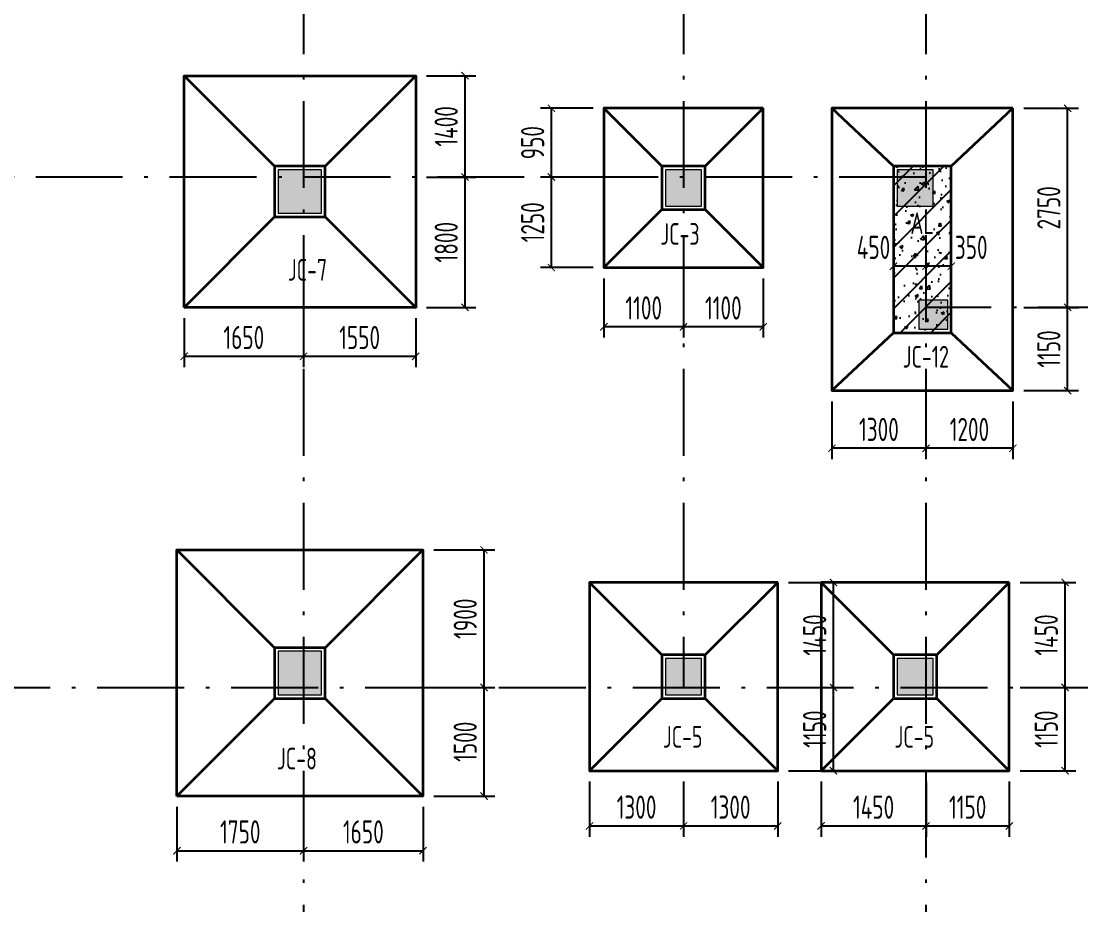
# Model space of a CAD drawing. Extents: x 169490 to 7584583, y -2399407 to 1374371.
# Drawn here: x 345149 to 359789, y 830507 to 842712 of the extents above; entities that cross this region are included whole.
import ezdxf
from ezdxf.enums import TextEntityAlignment as Align

# ---------------------------------------------------------------- set-up
doc = ezdxf.new("R2010")
doc.units = 0
doc.header["$LTSCALE"] = 100
doc.linetypes.add('D3轴线点划线', pattern=[18.5, 12, -3, 0.5, -3])
doc.layers.get('0').update_dxf_attribs({"linetype": 'CONTINUOUS'})
doc.layers.get('DEFPOINTS').update_dxf_attribs({"linetype": 'CONTINUOUS'})
for name, color, linetype in [('0P-标字', 7, 'CONTINUOUS'), ('C-DOTE', 8, 'D3轴线点划线'), ('S-COLU-HATCH', 251, 'CONTINUOUS'), ('S-SLAB-DIM', 92, 'CONTINUOUS'), ('独立基础', 2, 'CONTINUOUS')]:
    doc.layers.add(name, color=color, linetype=linetype)
doc.layers.add('S-COLU-LINE1', color=6, linetype='CONTINUOUS', lineweight=18)
doc.layers.add('独基', color=110, linetype='CONTINUOUS', lineweight=35)
doc.styles.add('TSSD_Dimension', font='Tssdeng.shx', dxfattribs={"width": 0.7, "bigfont": 'tssdchn.shx'})
doc.styles.add('X', font='tssdeng.shx', dxfattribs={"width": 0.7, "bigfont": 'hztxt.shx'})
doc.dimstyles.new('TSSD_100_100$0', dxfattribs={"dimtxt": 320, "dimasz": 100, "dimexe": 150, "dimexo": 150, "dimgap": 100, "dimtad": 1, "dimdec": 0, "dimzin": 0, "dimdsep": 46, "dimtxsty": 'TSSD_Dimension', "dimblk": 'ARCHTICK', "dimcen": 0, "dimclrt": 7, "dimadec": 1, "dimazin": 0, "dimtfac": 1, "dimtdec": 0, "dimtix": 1, "dimtmove": 2, "dimatfit": 3, "dimldrblk": '_TSDBK', "dimfxl": 1, "dimtolj": 1, "dimtzin": 0, "dimarcsym": 0})

# ---------------------------------------------------------------- blocks, each defined once
blk = doc.blocks.new('_ARCHTICK')
at = {"const_width": 0.15}
blk.add_lwpolyline([(-0.5, -0.5), (0.5, 0.5)], dxfattribs=at)
blk = doc.blocks.new('*D287')
at = {"layer": 'DEFPOINTS', "color": 0, "ltscale": 10, "transparency": 16777216}
for p in [(350600, 840559), (351281, 840559), (350600, 838759)]:
    blk.add_point(p, dxfattribs=at)
at = {"layer": 'S-SLAB-DIM', "color": 0, "lineweight": -2, "ltscale": 10, "transparency": 16777216}
for p, q in [((350750, 840559), (351431, 840559)), ((351281, 838759), (351281, 840559)), ((350750, 838759), (351431, 838759))]:
    blk.add_line(p, q, dxfattribs=at)
at = {"layer": 'S-SLAB-DIM', "color": 0, "lineweight": -2, "ltscale": 10, "transparency": 16777216, "xscale": 100, "yscale": 100, "zscale": 100}
for p, rotation in [((351281, 840559), 90), ((351281, 838759), 270)]:
    blk.add_blockref('_ARCHTICK', p, dxfattribs=dict(at, rotation=rotation))
at = {"layer": 'S-SLAB-DIM', "color": 7, "ltscale": 10, "transparency": 16777216, "insert": (351021, 839659), "char_height": 320, "attachment_point": 5, "rotation": 90, "style": 'TSSD_Dimension'}
blk.add_mtext('\\A1;1800', dxfattribs=at)
blk = doc.blocks.new('_TSDBK')
blk.add_line((-1, 0), (0, 0))
at = {"const_width": 0.5}
blk.add_lwpolyline([(-0.7, -0.7), (0.7, 0.7)], dxfattribs=at)
blk = doc.blocks.new('*D288')
at = {"layer": 'DEFPOINTS', "color": 0, "ltscale": 10, "transparency": 16777216}
for p in [(349050, 838759), (350600, 838759), (350600, 838083)]:
    blk.add_point(p, dxfattribs=at)
at = {"layer": 'S-SLAB-DIM', "color": 0, "lineweight": -2, "ltscale": 10, "transparency": 16777216}
for p, q in [((349050, 838609), (349050, 837933)), ((350600, 838609), (350600, 837933)), ((349050, 838083), (350600, 838083))]:
    blk.add_line(p, q, dxfattribs=at)
at = {"layer": 'S-SLAB-DIM', "color": 0, "lineweight": -2, "ltscale": 10, "transparency": 16777216, "xscale": 100, "yscale": 100, "zscale": 100, "rotation": 180}
blk.add_blockref('_ARCHTICK', (349050, 838083), dxfattribs=at)
at = {"layer": 'S-SLAB-DIM', "color": 0, "lineweight": -2, "ltscale": 10, "transparency": 16777216, "xscale": 100, "yscale": 100, "zscale": 100}
blk.add_blockref('_ARCHTICK', (350600, 838083), dxfattribs=at)
at = {"layer": 'S-SLAB-DIM', "color": 7, "ltscale": 10, "transparency": 16777216, "insert": (349825, 838343), "char_height": 320, "attachment_point": 5, "style": 'TSSD_Dimension'}
blk.add_mtext('\\A1;1550', dxfattribs=at)
blk = doc.blocks.new('*D289')
at = {"layer": 'DEFPOINTS', "color": 0, "ltscale": 10, "transparency": 16777216}
for p in [(350701, 833509), (351544, 833509), (350701, 832009)]:
    blk.add_point(p, dxfattribs=at)
at = {"layer": 'S-SLAB-DIM', "color": 0, "lineweight": -2, "ltscale": 10, "transparency": 16777216}
for p, q in [((350851, 833509), (351694, 833509)), ((351544, 832009), (351544, 833509)), ((350851, 832009), (351694, 832009))]:
    blk.add_line(p, q, dxfattribs=at)
at = {"layer": 'S-SLAB-DIM', "color": 0, "lineweight": -2, "ltscale": 10, "transparency": 16777216, "xscale": 100, "yscale": 100, "zscale": 100}
for p, rotation in [((351544, 833509), 90), ((351544, 832009), 270)]:
    blk.add_blockref('_ARCHTICK', p, dxfattribs=dict(at, rotation=rotation))
at = {"layer": 'S-SLAB-DIM', "color": 7, "ltscale": 10, "transparency": 16777216, "insert": (351284, 832759), "char_height": 320, "attachment_point": 5, "rotation": 90, "style": 'TSSD_Dimension'}
blk.add_mtext('\\A1;1500', dxfattribs=at)
blk = doc.blocks.new('*D290')
at = {"layer": 'DEFPOINTS', "color": 0, "ltscale": 10, "transparency": 16777216}
for p in [(349051, 832009), (350701, 832009), (350701, 831254)]:
    blk.add_point(p, dxfattribs=at)
at = {"layer": 'S-SLAB-DIM', "color": 0, "lineweight": -2, "ltscale": 10, "transparency": 16777216}
for p, q in [((349051, 831859), (349051, 831104)), ((350701, 831859), (350701, 831104)), ((349051, 831254), (350701, 831254))]:
    blk.add_line(p, q, dxfattribs=at)
at = {"layer": 'S-SLAB-DIM', "color": 0, "lineweight": -2, "ltscale": 10, "transparency": 16777216, "xscale": 100, "yscale": 100, "zscale": 100, "rotation": 180}
blk.add_blockref('_ARCHTICK', (349051, 831254), dxfattribs=at)
at = {"layer": 'S-SLAB-DIM', "color": 0, "lineweight": -2, "ltscale": 10, "transparency": 16777216, "xscale": 100, "yscale": 100, "zscale": 100}
blk.add_blockref('_ARCHTICK', (350701, 831254), dxfattribs=at)
at = {"layer": 'S-SLAB-DIM', "color": 7, "ltscale": 10, "transparency": 16777216, "insert": (349876, 831514), "char_height": 320, "attachment_point": 5, "style": 'TSSD_Dimension'}
blk.add_mtext('\\A1;1650', dxfattribs=at)
blk = doc.blocks.new('*D309')
at = {"layer": 'DEFPOINTS', "color": 0, "ltscale": 10, "transparency": 16777216}
for p in [(357650, 837609), (358850, 837609), (357650, 836813)]:
    blk.add_point(p, dxfattribs=at)
at = {"layer": 'S-SLAB-DIM', "color": 0, "lineweight": -2, "ltscale": 10, "transparency": 16777216}
for p, q in [((357650, 837459), (357650, 836663)), ((358850, 837459), (358850, 836663)), ((358850, 836813), (357650, 836813))]:
    blk.add_line(p, q, dxfattribs=at)
at = {"layer": 'S-SLAB-DIM', "color": 0, "lineweight": -2, "ltscale": 10, "transparency": 16777216, "xscale": 100, "yscale": 100, "zscale": 100, "rotation": 180}
blk.add_blockref('_ARCHTICK', (357650, 836813), dxfattribs=at)
at = {"layer": 'S-SLAB-DIM', "color": 0, "lineweight": -2, "ltscale": 10, "transparency": 16777216, "xscale": 100, "yscale": 100, "zscale": 100}
blk.add_blockref('_ARCHTICK', (358850, 836813), dxfattribs=at)
at = {"layer": 'S-SLAB-DIM', "color": 7, "ltscale": 10, "transparency": 16777216, "insert": (358250, 837073), "char_height": 320, "attachment_point": 5, "style": 'TSSD_Dimension'}
blk.add_mtext('\\A1;1200', dxfattribs=at)
blk = doc.blocks.new('*D310')
at = {"layer": 'DEFPOINTS', "color": 0, "ltscale": 10, "transparency": 16777216}
for p in [(358850, 838759), (359607, 838759), (358850, 837609)]:
    blk.add_point(p, dxfattribs=at)
at = {"layer": 'S-SLAB-DIM', "color": 0, "lineweight": -2, "ltscale": 10, "transparency": 16777216}
for p, q in [((359000, 838759), (359757, 838759)), ((359607, 837609), (359607, 838759)), ((359000, 837609), (359757, 837609))]:
    blk.add_line(p, q, dxfattribs=at)
at = {"layer": 'S-SLAB-DIM', "color": 0, "lineweight": -2, "ltscale": 10, "transparency": 16777216, "xscale": 100, "yscale": 100, "zscale": 100}
for p, rotation in [((359607, 838759), 90), ((359607, 837609), 270)]:
    blk.add_blockref('_ARCHTICK', p, dxfattribs=dict(at, rotation=rotation))
at = {"layer": 'S-SLAB-DIM', "color": 7, "ltscale": 10, "transparency": 16777216, "insert": (359347, 838184), "char_height": 320, "attachment_point": 5, "rotation": 90, "style": 'TSSD_Dimension'}
blk.add_mtext('\\A1;1150', dxfattribs=at)
blk = doc.blocks.new('*D311')
at = {"layer": 'DEFPOINTS', "color": 0, "ltscale": 10, "transparency": 16777216}
for p in [(358850, 841509), (359607, 841509), (358850, 838759)]:
    blk.add_point(p, dxfattribs=at)
at = {"layer": 'S-SLAB-DIM', "color": 0, "lineweight": -2, "ltscale": 10, "transparency": 16777216}
for p, q in [((359000, 841509), (359757, 841509)), ((359607, 838759), (359607, 841509)), ((359000, 838759), (359757, 838759))]:
    blk.add_line(p, q, dxfattribs=at)
at = {"layer": 'S-SLAB-DIM', "color": 0, "lineweight": -2, "ltscale": 10, "transparency": 16777216, "xscale": 100, "yscale": 100, "zscale": 100}
for p, rotation in [((359607, 841509), 90), ((359607, 838759), 270)]:
    blk.add_blockref('_ARCHTICK', p, dxfattribs=dict(at, rotation=rotation))
at = {"layer": 'S-SLAB-DIM', "color": 7, "ltscale": 10, "transparency": 16777216, "insert": (359347, 840134), "char_height": 320, "attachment_point": 5, "rotation": 90, "style": 'TSSD_Dimension'}
blk.add_mtext('\\A1;2750', dxfattribs=at)
blk = doc.blocks.new('*D312')
at = {"layer": 'DEFPOINTS', "color": 0, "ltscale": 10, "transparency": 16777216}
for p in [(356350, 837609), (357650, 837609), (356350, 836813)]:
    blk.add_point(p, dxfattribs=at)
at = {"layer": 'S-SLAB-DIM', "color": 0, "lineweight": -2, "ltscale": 10, "transparency": 16777216}
for p, q in [((356350, 837459), (356350, 836663)), ((357650, 837459), (357650, 836663)), ((357650, 836813), (356350, 836813))]:
    blk.add_line(p, q, dxfattribs=at)
at = {"layer": 'S-SLAB-DIM', "color": 0, "lineweight": -2, "ltscale": 10, "transparency": 16777216, "xscale": 100, "yscale": 100, "zscale": 100, "rotation": 180}
blk.add_blockref('_ARCHTICK', (356350, 836813), dxfattribs=at)
at = {"layer": 'S-SLAB-DIM', "color": 0, "lineweight": -2, "ltscale": 10, "transparency": 16777216, "xscale": 100, "yscale": 100, "zscale": 100}
blk.add_blockref('_ARCHTICK', (357650, 836813), dxfattribs=at)
at = {"layer": 'S-SLAB-DIM', "color": 7, "ltscale": 10, "transparency": 16777216, "insert": (357000, 837073), "char_height": 320, "attachment_point": 5, "style": 'TSSD_Dimension'}
blk.add_mtext('\\A1;1300', dxfattribs=at)
blk = doc.blocks.new('*D314')
at = {"layer": 'DEFPOINTS', "color": 0, "ltscale": 10, "transparency": 16777216}
for p in [(357650, 839798), (358000, 839798), (357650, 839328)]:
    blk.add_point(p, dxfattribs=at)
at = {"layer": 'S-SLAB-DIM', "color": 0, "lineweight": -2, "ltscale": 10, "transparency": 16777216}
for p, q in [((357650, 839648), (357650, 839178)), ((358000, 839648), (358000, 839178)), ((358000, 839328), (357650, 839328))]:
    blk.add_line(p, q, dxfattribs=at)
at = {"layer": 'S-SLAB-DIM', "color": 0, "lineweight": -2, "ltscale": 10, "transparency": 16777216, "xscale": 100, "yscale": 100, "zscale": 100, "rotation": 180}
blk.add_blockref('_ARCHTICK', (357650, 839328), dxfattribs=at)
at = {"layer": 'S-SLAB-DIM', "color": 0, "lineweight": -2, "ltscale": 10, "transparency": 16777216, "xscale": 100, "yscale": 100, "zscale": 100}
blk.add_blockref('_ARCHTICK', (358000, 839328), dxfattribs=at)
at = {"layer": 'S-SLAB-DIM', "color": 7, "ltscale": 10, "transparency": 16777216, "insert": (358275, 839588), "char_height": 320, "attachment_point": 5, "style": 'TSSD_Dimension'}
blk.add_mtext('\\A1;350', dxfattribs=at)
blk = doc.blocks.new('*D315')
at = {"layer": 'DEFPOINTS', "color": 0, "ltscale": 10, "transparency": 16777216}
for p in [(357200, 839798), (357650, 839798), (357200, 839328)]:
    blk.add_point(p, dxfattribs=at)
at = {"layer": 'S-SLAB-DIM', "color": 0, "lineweight": -2, "ltscale": 10, "transparency": 16777216}
for p, q in [((357200, 839648), (357200, 839178)), ((357650, 839648), (357650, 839178)), ((357650, 839328), (357200, 839328))]:
    blk.add_line(p, q, dxfattribs=at)
at = {"layer": 'S-SLAB-DIM', "color": 0, "lineweight": -2, "ltscale": 10, "transparency": 16777216, "xscale": 100, "yscale": 100, "zscale": 100, "rotation": 180}
blk.add_blockref('_ARCHTICK', (357200, 839328), dxfattribs=at)
at = {"layer": 'S-SLAB-DIM', "color": 0, "lineweight": -2, "ltscale": 10, "transparency": 16777216, "xscale": 100, "yscale": 100, "zscale": 100}
blk.add_blockref('_ARCHTICK', (357650, 839328), dxfattribs=at)
at = {"layer": 'S-SLAB-DIM', "color": 7, "ltscale": 10, "transparency": 16777216, "insert": (356925, 839588), "char_height": 320, "attachment_point": 5, "style": 'TSSD_Dimension'}
blk.add_mtext('\\A1;450', dxfattribs=at)
blk = doc.blocks.new('*D2312')
at = {"layer": 'DEFPOINTS', "color": 0, "ltscale": 10, "transparency": 16777216}
for p in [(354301, 832359), (355601, 832359), (355601, 831596)]:
    blk.add_point(p, dxfattribs=at)
at = {"layer": 'S-SLAB-DIM', "color": 0, "lineweight": -2, "ltscale": 10, "transparency": 16777216}
for p, q in [((354301, 832209), (354301, 831446)), ((355601, 832209), (355601, 831446)), ((354301, 831596), (355601, 831596))]:
    blk.add_line(p, q, dxfattribs=at)
at = {"layer": 'S-SLAB-DIM', "color": 0, "lineweight": -2, "ltscale": 10, "transparency": 16777216, "xscale": 100, "yscale": 100, "zscale": 100, "rotation": 180}
blk.add_blockref('_ARCHTICK', (354301, 831596), dxfattribs=at)
at = {"layer": 'S-SLAB-DIM', "color": 0, "lineweight": -2, "ltscale": 10, "transparency": 16777216, "xscale": 100, "yscale": 100, "zscale": 100}
blk.add_blockref('_ARCHTICK', (355601, 831596), dxfattribs=at)
at = {"layer": 'S-SLAB-DIM', "color": 7, "ltscale": 10, "transparency": 16777216, "insert": (354951, 831856), "char_height": 320, "attachment_point": 5, "style": 'TSSD_Dimension'}
blk.add_mtext('\\A1;1300', dxfattribs=at)
blk = doc.blocks.new('*D2313')
at = {"layer": 'DEFPOINTS', "color": 0, "ltscale": 10, "transparency": 16777216}
for p in [(353001, 832359), (354301, 832359), (354301, 831596)]:
    blk.add_point(p, dxfattribs=at)
at = {"layer": 'S-SLAB-DIM', "color": 0, "lineweight": -2, "ltscale": 10, "transparency": 16777216}
for p, q in [((353001, 832209), (353001, 831446)), ((354301, 832209), (354301, 831446)), ((353001, 831596), (354301, 831596))]:
    blk.add_line(p, q, dxfattribs=at)
at = {"layer": 'S-SLAB-DIM', "color": 0, "lineweight": -2, "ltscale": 10, "transparency": 16777216, "xscale": 100, "yscale": 100, "zscale": 100, "rotation": 180}
blk.add_blockref('_ARCHTICK', (353001, 831596), dxfattribs=at)
at = {"layer": 'S-SLAB-DIM', "color": 0, "lineweight": -2, "ltscale": 10, "transparency": 16777216, "xscale": 100, "yscale": 100, "zscale": 100}
blk.add_blockref('_ARCHTICK', (354301, 831596), dxfattribs=at)
at = {"layer": 'S-SLAB-DIM', "color": 7, "ltscale": 10, "transparency": 16777216, "insert": (353651, 831856), "char_height": 320, "attachment_point": 5, "style": 'TSSD_Dimension'}
blk.add_mtext('\\A1;1300', dxfattribs=at)
blk = doc.blocks.new('*D2314')
at = {"layer": 'DEFPOINTS', "color": 0, "ltscale": 10, "transparency": 16777216}
for p in [(355601, 833509), (356372, 833509), (355601, 832359)]:
    blk.add_point(p, dxfattribs=at)
at = {"layer": 'S-SLAB-DIM', "color": 0, "lineweight": -2, "ltscale": 10, "transparency": 16777216}
for p, q in [((355751, 833509), (356522, 833509)), ((356372, 832359), (356372, 833509)), ((355751, 832359), (356522, 832359))]:
    blk.add_line(p, q, dxfattribs=at)
at = {"layer": 'S-SLAB-DIM', "color": 0, "lineweight": -2, "ltscale": 10, "transparency": 16777216, "xscale": 100, "yscale": 100, "zscale": 100}
for p, rotation in [((356372, 833509), 90), ((356372, 832359), 270)]:
    blk.add_blockref('_ARCHTICK', p, dxfattribs=dict(at, rotation=rotation))
at = {"layer": 'S-SLAB-DIM', "color": 7, "ltscale": 10, "transparency": 16777216, "insert": (356112, 832934), "char_height": 320, "attachment_point": 5, "rotation": 90, "style": 'TSSD_Dimension'}
blk.add_mtext('\\A1;1150', dxfattribs=at)
blk = doc.blocks.new('*D2315')
at = {"layer": 'DEFPOINTS', "color": 0, "ltscale": 10, "transparency": 16777216}
for p in [(355601, 834959), (356372, 834959), (355601, 833509)]:
    blk.add_point(p, dxfattribs=at)
at = {"layer": 'S-SLAB-DIM', "color": 0, "lineweight": -2, "ltscale": 10, "transparency": 16777216}
for p, q in [((355751, 834959), (356522, 834959)), ((356372, 833509), (356372, 834959)), ((355751, 833509), (356522, 833509))]:
    blk.add_line(p, q, dxfattribs=at)
at = {"layer": 'S-SLAB-DIM', "color": 0, "lineweight": -2, "ltscale": 10, "transparency": 16777216, "xscale": 100, "yscale": 100, "zscale": 100}
for p, rotation in [((356372, 834959), 90), ((356372, 833509), 270)]:
    blk.add_blockref('_ARCHTICK', p, dxfattribs=dict(at, rotation=rotation))
at = {"layer": 'S-SLAB-DIM', "color": 7, "ltscale": 10, "transparency": 16777216, "insert": (356112, 834234), "char_height": 320, "attachment_point": 5, "rotation": 90, "style": 'TSSD_Dimension'}
blk.add_mtext('\\A1;1450', dxfattribs=at)
blk = doc.blocks.new('*D2316')
at = {"layer": 'DEFPOINTS', "color": 0, "ltscale": 10, "transparency": 16777216}
for p in [(357651, 832359), (358801, 832359), (358801, 831596)]:
    blk.add_point(p, dxfattribs=at)
at = {"layer": 'S-SLAB-DIM', "color": 0, "lineweight": -2, "ltscale": 10, "transparency": 16777216}
for p, q in [((357651, 832209), (357651, 831446)), ((358801, 832209), (358801, 831446)), ((357651, 831596), (358801, 831596))]:
    blk.add_line(p, q, dxfattribs=at)
at = {"layer": 'S-SLAB-DIM', "color": 0, "lineweight": -2, "ltscale": 10, "transparency": 16777216, "xscale": 100, "yscale": 100, "zscale": 100, "rotation": 180}
blk.add_blockref('_ARCHTICK', (357651, 831596), dxfattribs=at)
at = {"layer": 'S-SLAB-DIM', "color": 0, "lineweight": -2, "ltscale": 10, "transparency": 16777216, "xscale": 100, "yscale": 100, "zscale": 100}
blk.add_blockref('_ARCHTICK', (358801, 831596), dxfattribs=at)
at = {"layer": 'S-SLAB-DIM', "color": 7, "ltscale": 10, "transparency": 16777216, "insert": (358226, 831856), "char_height": 320, "attachment_point": 5, "style": 'TSSD_Dimension'}
blk.add_mtext('\\A1;1150', dxfattribs=at)
blk = doc.blocks.new('*D2317')
at = {"layer": 'DEFPOINTS', "color": 0, "ltscale": 10, "transparency": 16777216}
for p in [(358801, 833509), (359572, 833509), (358801, 832359)]:
    blk.add_point(p, dxfattribs=at)
at = {"layer": 'S-SLAB-DIM', "color": 0, "lineweight": -2, "ltscale": 10, "transparency": 16777216}
for p, q in [((358951, 833509), (359722, 833509)), ((359572, 832359), (359572, 833509)), ((358951, 832359), (359722, 832359))]:
    blk.add_line(p, q, dxfattribs=at)
at = {"layer": 'S-SLAB-DIM', "color": 0, "lineweight": -2, "ltscale": 10, "transparency": 16777216, "xscale": 100, "yscale": 100, "zscale": 100}
for p, rotation in [((359572, 833509), 90), ((359572, 832359), 270)]:
    blk.add_blockref('_ARCHTICK', p, dxfattribs=dict(at, rotation=rotation))
at = {"layer": 'S-SLAB-DIM', "color": 7, "ltscale": 10, "transparency": 16777216, "insert": (359312, 832934), "char_height": 320, "attachment_point": 5, "rotation": 90, "style": 'TSSD_Dimension'}
blk.add_mtext('\\A1;1150', dxfattribs=at)
blk = doc.blocks.new('*D2318')
at = {"layer": 'DEFPOINTS', "color": 0, "ltscale": 10, "transparency": 16777216}
for p in [(358801, 834959), (359572, 834959), (358801, 833509)]:
    blk.add_point(p, dxfattribs=at)
at = {"layer": 'S-SLAB-DIM', "color": 0, "lineweight": -2, "ltscale": 10, "transparency": 16777216}
for p, q in [((358951, 834959), (359722, 834959)), ((359572, 833509), (359572, 834959)), ((358951, 833509), (359722, 833509))]:
    blk.add_line(p, q, dxfattribs=at)
at = {"layer": 'S-SLAB-DIM', "color": 0, "lineweight": -2, "ltscale": 10, "transparency": 16777216, "xscale": 100, "yscale": 100, "zscale": 100}
for p, rotation in [((359572, 834959), 90), ((359572, 833509), 270)]:
    blk.add_blockref('_ARCHTICK', p, dxfattribs=dict(at, rotation=rotation))
at = {"layer": 'S-SLAB-DIM', "color": 7, "ltscale": 10, "transparency": 16777216, "insert": (359312, 834234), "char_height": 320, "attachment_point": 5, "rotation": 90, "style": 'TSSD_Dimension'}
blk.add_mtext('\\A1;1450', dxfattribs=at)
blk = doc.blocks.new('*D2319')
at = {"layer": 'DEFPOINTS', "color": 0, "ltscale": 10, "transparency": 16777216}
for p in [(356201, 832359), (357651, 832359), (357651, 831596)]:
    blk.add_point(p, dxfattribs=at)
at = {"layer": 'S-SLAB-DIM', "color": 0, "lineweight": -2, "ltscale": 10, "transparency": 16777216}
for p, q in [((356201, 832209), (356201, 831446)), ((357651, 832209), (357651, 831446)), ((356201, 831596), (357651, 831596))]:
    blk.add_line(p, q, dxfattribs=at)
at = {"layer": 'S-SLAB-DIM', "color": 0, "lineweight": -2, "ltscale": 10, "transparency": 16777216, "xscale": 100, "yscale": 100, "zscale": 100, "rotation": 180}
blk.add_blockref('_ARCHTICK', (356201, 831596), dxfattribs=at)
at = {"layer": 'S-SLAB-DIM', "color": 0, "lineweight": -2, "ltscale": 10, "transparency": 16777216, "xscale": 100, "yscale": 100, "zscale": 100}
blk.add_blockref('_ARCHTICK', (357651, 831596), dxfattribs=at)
at = {"layer": 'S-SLAB-DIM', "color": 7, "ltscale": 10, "transparency": 16777216, "insert": (356926, 831856), "char_height": 320, "attachment_point": 5, "style": 'TSSD_Dimension'}
blk.add_mtext('\\A1;1450', dxfattribs=at)
blk = doc.blocks.new('*D2330')
at = {"layer": 'DEFPOINTS', "color": 0, "ltscale": 10, "transparency": 16777216}
for p in [(354300, 839309), (355400, 839309), (354300, 838491)]:
    blk.add_point(p, dxfattribs=at)
at = {"layer": 'S-SLAB-DIM', "color": 0, "lineweight": -2, "ltscale": 10, "transparency": 16777216}
for p, q in [((354300, 839159), (354300, 838341)), ((355400, 839159), (355400, 838341)), ((355400, 838491), (354300, 838491))]:
    blk.add_line(p, q, dxfattribs=at)
at = {"layer": 'S-SLAB-DIM', "color": 0, "lineweight": -2, "ltscale": 10, "transparency": 16777216, "xscale": 100, "yscale": 100, "zscale": 100, "rotation": 180}
blk.add_blockref('_ARCHTICK', (354300, 838491), dxfattribs=at)
at = {"layer": 'S-SLAB-DIM', "color": 0, "lineweight": -2, "ltscale": 10, "transparency": 16777216, "xscale": 100, "yscale": 100, "zscale": 100}
blk.add_blockref('_ARCHTICK', (355400, 838491), dxfattribs=at)
at = {"layer": 'S-SLAB-DIM', "color": 7, "ltscale": 10, "transparency": 16777216, "insert": (354850, 838751), "char_height": 320, "attachment_point": 5, "style": 'TSSD_Dimension'}
blk.add_mtext('\\A1;1100', dxfattribs=at)
blk = doc.blocks.new('*D2333')
at = {"layer": 'DEFPOINTS', "color": 0, "ltscale": 10, "transparency": 16777216}
for p in [(353200, 839309), (354300, 839309), (353200, 838491)]:
    blk.add_point(p, dxfattribs=at)
at = {"layer": 'S-SLAB-DIM', "color": 0, "lineweight": -2, "ltscale": 10, "transparency": 16777216}
for p, q in [((353200, 839159), (353200, 838341)), ((354300, 839159), (354300, 838341)), ((354300, 838491), (353200, 838491))]:
    blk.add_line(p, q, dxfattribs=at)
at = {"layer": 'S-SLAB-DIM', "color": 0, "lineweight": -2, "ltscale": 10, "transparency": 16777216, "xscale": 100, "yscale": 100, "zscale": 100, "rotation": 180}
blk.add_blockref('_ARCHTICK', (353200, 838491), dxfattribs=at)
at = {"layer": 'S-SLAB-DIM', "color": 0, "lineweight": -2, "ltscale": 10, "transparency": 16777216, "xscale": 100, "yscale": 100, "zscale": 100}
blk.add_blockref('_ARCHTICK', (354300, 838491), dxfattribs=at)
at = {"layer": 'S-SLAB-DIM', "color": 7, "ltscale": 10, "transparency": 16777216, "insert": (353750, 838751), "char_height": 320, "attachment_point": 5, "style": 'TSSD_Dimension'}
blk.add_mtext('\\A1;1100', dxfattribs=at)
blk = doc.blocks.new('*D3923')
at = {"layer": 'DEFPOINTS', "color": 0, "ltscale": 10, "transparency": 16777216}
for p in [(347400, 838759), (349050, 838759), (349050, 838083)]:
    blk.add_point(p, dxfattribs=at)
at = {"layer": 'S-SLAB-DIM', "color": 0, "lineweight": -2, "ltscale": 10, "transparency": 16777216}
for p, q in [((347400, 838609), (347400, 837933)), ((349050, 838609), (349050, 837933)), ((347400, 838083), (349050, 838083))]:
    blk.add_line(p, q, dxfattribs=at)
at = {"layer": 'S-SLAB-DIM', "color": 0, "lineweight": -2, "ltscale": 10, "transparency": 16777216, "xscale": 100, "yscale": 100, "zscale": 100, "rotation": 180}
blk.add_blockref('_ARCHTICK', (347400, 838083), dxfattribs=at)
at = {"layer": 'S-SLAB-DIM', "color": 0, "lineweight": -2, "ltscale": 10, "transparency": 16777216, "xscale": 100, "yscale": 100, "zscale": 100}
blk.add_blockref('_ARCHTICK', (349050, 838083), dxfattribs=at)
at = {"layer": 'S-SLAB-DIM', "color": 7, "ltscale": 10, "transparency": 16777216, "insert": (348225, 838343), "char_height": 320, "attachment_point": 5, "style": 'TSSD_Dimension'}
blk.add_mtext('\\A1;1650', dxfattribs=at)
blk = doc.blocks.new('*D3924')
at = {"layer": 'DEFPOINTS', "color": 0, "ltscale": 10, "transparency": 16777216}
for p in [(350600, 841959), (351281, 841959), (350600, 840559)]:
    blk.add_point(p, dxfattribs=at)
at = {"layer": 'S-SLAB-DIM', "color": 0, "lineweight": -2, "ltscale": 10, "transparency": 16777216}
for p, q in [((350750, 841959), (351431, 841959)), ((351281, 840559), (351281, 841959)), ((350750, 840559), (351431, 840559))]:
    blk.add_line(p, q, dxfattribs=at)
at = {"layer": 'S-SLAB-DIM', "color": 0, "lineweight": -2, "ltscale": 10, "transparency": 16777216, "xscale": 100, "yscale": 100, "zscale": 100}
for p, rotation in [((351281, 841959), 90), ((351281, 840559), 270)]:
    blk.add_blockref('_ARCHTICK', p, dxfattribs=dict(at, rotation=rotation))
at = {"layer": 'S-SLAB-DIM', "color": 7, "ltscale": 10, "transparency": 16777216, "insert": (351021, 841259), "char_height": 320, "attachment_point": 5, "rotation": 90, "style": 'TSSD_Dimension'}
blk.add_mtext('\\A1;1400', dxfattribs=at)
blk = doc.blocks.new('*D3925')
at = {"layer": 'DEFPOINTS', "color": 0, "ltscale": 10, "transparency": 16777216}
for p in [(350701, 835409), (351544, 835409), (350701, 833509)]:
    blk.add_point(p, dxfattribs=at)
at = {"layer": 'S-SLAB-DIM', "color": 0, "lineweight": -2, "ltscale": 10, "transparency": 16777216}
for p, q in [((350851, 835409), (351694, 835409)), ((351544, 833509), (351544, 835409)), ((350851, 833509), (351694, 833509))]:
    blk.add_line(p, q, dxfattribs=at)
at = {"layer": 'S-SLAB-DIM', "color": 0, "lineweight": -2, "ltscale": 10, "transparency": 16777216, "xscale": 100, "yscale": 100, "zscale": 100}
for p, rotation in [((351544, 835409), 90), ((351544, 833509), 270)]:
    blk.add_blockref('_ARCHTICK', p, dxfattribs=dict(at, rotation=rotation))
at = {"layer": 'S-SLAB-DIM', "color": 7, "ltscale": 10, "transparency": 16777216, "insert": (351284, 834459), "char_height": 320, "attachment_point": 5, "rotation": 90, "style": 'TSSD_Dimension'}
blk.add_mtext('\\A1;1900', dxfattribs=at)
blk = doc.blocks.new('*D3926')
at = {"layer": 'DEFPOINTS', "color": 0, "ltscale": 10, "transparency": 16777216}
for p in [(347301, 832009), (349051, 832009), (349051, 831254)]:
    blk.add_point(p, dxfattribs=at)
at = {"layer": 'S-SLAB-DIM', "color": 0, "lineweight": -2, "ltscale": 10, "transparency": 16777216}
for p, q in [((347301, 831859), (347301, 831104)), ((349051, 831859), (349051, 831104)), ((347301, 831254), (349051, 831254))]:
    blk.add_line(p, q, dxfattribs=at)
at = {"layer": 'S-SLAB-DIM', "color": 0, "lineweight": -2, "ltscale": 10, "transparency": 16777216, "xscale": 100, "yscale": 100, "zscale": 100, "rotation": 180}
blk.add_blockref('_ARCHTICK', (347301, 831254), dxfattribs=at)
at = {"layer": 'S-SLAB-DIM', "color": 0, "lineweight": -2, "ltscale": 10, "transparency": 16777216, "xscale": 100, "yscale": 100, "zscale": 100}
blk.add_blockref('_ARCHTICK', (349051, 831254), dxfattribs=at)
at = {"layer": 'S-SLAB-DIM', "color": 7, "ltscale": 10, "transparency": 16777216, "insert": (348176, 831514), "char_height": 320, "attachment_point": 5, "style": 'TSSD_Dimension'}
blk.add_mtext('\\A1;1750', dxfattribs=at)
blk = doc.blocks.new('*D9171')
at = {"layer": 'DEFPOINTS', "color": 0, "ltscale": 10, "transparency": 16777216}
for p in [(352475, 840559), (353200, 840559), (353200, 839309)]:
    blk.add_point(p, dxfattribs=at)
at = {"layer": 'S-SLAB-DIM', "color": 0, "lineweight": -2, "ltscale": 10, "transparency": 16777216}
for p, q in [((353050, 840559), (352325, 840559)), ((352475, 839309), (352475, 840559)), ((353050, 839309), (352325, 839309))]:
    blk.add_line(p, q, dxfattribs=at)
at = {"layer": 'S-SLAB-DIM', "color": 0, "lineweight": -2, "ltscale": 10, "transparency": 16777216, "xscale": 100, "yscale": 100, "zscale": 100}
for p, rotation in [((352475, 840559), 90), ((352475, 839309), 270)]:
    blk.add_blockref('_ARCHTICK', p, dxfattribs=dict(at, rotation=rotation))
at = {"layer": 'S-SLAB-DIM', "color": 7, "ltscale": 10, "transparency": 16777216, "insert": (352215, 839934), "char_height": 320, "attachment_point": 5, "rotation": 90, "style": 'TSSD_Dimension'}
blk.add_mtext('\\A1;1250', dxfattribs=at)
blk = doc.blocks.new('*D9172')
at = {"layer": 'DEFPOINTS', "color": 0, "ltscale": 10, "transparency": 16777216}
for p in [(352475, 841509), (353200, 841509), (353200, 840559)]:
    blk.add_point(p, dxfattribs=at)
at = {"layer": 'S-SLAB-DIM', "color": 0, "lineweight": -2, "ltscale": 10, "transparency": 16777216}
for p, q in [((353050, 841509), (352325, 841509)), ((352475, 840559), (352475, 841509)), ((353050, 840559), (352325, 840559))]:
    blk.add_line(p, q, dxfattribs=at)
at = {"layer": 'S-SLAB-DIM', "color": 0, "lineweight": -2, "ltscale": 10, "transparency": 16777216, "xscale": 100, "yscale": 100, "zscale": 100}
for p, rotation in [((352475, 841509), 90), ((352475, 840559), 270)]:
    blk.add_blockref('_ARCHTICK', p, dxfattribs=dict(at, rotation=rotation))
at = {"layer": 'S-SLAB-DIM', "color": 7, "ltscale": 10, "transparency": 16777216, "insert": (352215, 841034), "char_height": 320, "attachment_point": 5, "rotation": 90, "style": 'TSSD_Dimension'}
blk.add_mtext('\\A1;950', dxfattribs=at)

msp = doc.modelspace()

# ---------------------------------------------------------------- hatches: boundary and pattern name
at = {"layer": 'S-COLU-HATCH', "ltscale": 10}
h = msp.add_hatch(color=256, dxfattribs=at)
h.dxf.hatch_style = 1
h.paths.add_polyline_path([(349300, 840658.7), (348700, 840658.7), (348700, 840058.7), (349300, 840058.7)])
h = msp.add_hatch(color=256, dxfattribs=at)
h.dxf.hatch_style = 1
h.paths.add_polyline_path([(354550, 840658.7), (354050, 840658.7), (354050, 840158.7), (354550, 840158.7)])
h = msp.add_hatch(color=256, dxfattribs=at)
h.dxf.hatch_style = 1
h.paths.add_polyline_path([(357750, 840658.7), (357250, 840658.7), (357250, 840158.7), (357750, 840158.7)])
h = msp.add_hatch(color=256, dxfattribs=at)
h.dxf.hatch_style = 1
h.paths.add_polyline_path([(357950, 838858.7), (357550, 838858.7), (357550, 838458.7), (357950, 838458.7)])
h = msp.add_hatch(color=256, dxfattribs=at)
h.dxf.hatch_style = 1
h.paths.add_polyline_path([(349300, 834008.7), (348700, 834008.7), (348700, 833408.7), (349300, 833408.7)])
h = msp.add_hatch(color=256, dxfattribs=at)
h.dxf.hatch_style = 1
h.paths.add_polyline_path([(354550, 833908.7), (354050, 833908.7), (354050, 833408.7), (354550, 833408.7)])
h = msp.add_hatch(color=256, dxfattribs=at)
h.dxf.hatch_style = 1
h.paths.add_polyline_path([(357750, 833908.7), (357250, 833908.7), (357250, 833408.7), (357750, 833408.7)])
at = {"layer": '独立基础', "ltscale": 10}
h = msp.add_hatch(dxfattribs=at)
h.set_pattern_fill('ARMORED', color=251, scale=60)
h.set_pattern_definition([(50, (0, 0), (430.35611, -37.65128), [45, -495]), (355, (0, 0), (-83.2508, 451.31528), [36, -396]), (100.4514, (35.86, -3.14), (347.10563, 413.66373), [38.24411, -420.68527]), (46.1842, (0, 120), (640.34463, -99.3114), [67.5, -742.5]), (96.6356, (53.36, 111.7), (560.79762, 584.47072), [57.36617, -631.0278]), (351.1842, (0, 120), (560.79717, 584.47116), [54, -594]), (21, (60, 90), (358.14423, -241.57133), [45, -495]), (326, (60, 90), (145.9892, 435.09003), [36, -396]), (71.4514, (89.85, 69.87), (504.13358, 193.5183), [38.24411, -420.68527]), (37.5, (0, 0), (7.295913, 199.736312), [0, -391.2, 0, -402, 0, -397.5]), (7.5, (0, 0), (157.84172, 236.647027), [0, -229.2, 0, -382.2, 0, -151.5]), (327.5, (-133.8, 0), (320.293462, -13.532923), [0, -150, 0, -468, 0, -621]), (317.5, (-193.8, 0), (349.9117, 60.06299), [0, -195, 0, -310.8, 0, -441]), (45, (0, 0), (-212.13203, 212.13203), [])])
h.paths.add_polyline_path([(358000, 840708.7), (357200, 840708.7), (357200, 838408.7), (358000, 838408.7)])
h.paths.add_polyline_path([(357374.3, 839643.7), (357770.1, 839643.7), (357770.1, 840007.2), (357374.3, 840007.2)], flags=24)

# ---------------------------------------------------------------- linework, layer by layer
at = {"layer": 'C-DOTE'}
for p, q in [((349050, 847158.7), (349050, 822458.7)), ((354300, 847158.7), (354300, 833508.7)), ((357650, 847158.7), (357650, 822458.7)), ((357650, 840558.7), (321473.7, 840558.7)), ((399250, 838758.7), (357650, 838758.7)), ((340650, 833508.7), (399250, 833508.7))]:
    msp.add_line(p, q, dxfattribs=at)
at = {"layer": 'S-COLU-LINE1'}
for points in [[(349300, 840658.7), (348700, 840658.7), (348700, 840058.7), (349300, 840058.7)], [(354550, 840658.7), (354050, 840658.7), (354050, 840158.7), (354550, 840158.7)], [(357750, 840658.7), (357250, 840658.7), (357250, 840158.7), (357750, 840158.7)], [(357950, 838858.7), (357550, 838858.7), (357550, 838458.7), (357950, 838458.7)], [(349300, 834008.7), (348700, 834008.7), (348700, 833408.7), (349300, 833408.7)], [(354550, 833908.7), (354050, 833908.7), (354050, 833408.7), (354550, 833408.7)], [(357750, 833908.7), (357250, 833908.7), (357250, 833408.7), (357750, 833408.7)]]:
    msp.add_lwpolyline(points, close=True, dxfattribs=at)
at = {"layer": '独基', "color": 32}
for p, q in [((348650, 840708.7), (347400, 841958.7)), ((350600, 841958.7), (349350, 840708.7)), ((354000, 840708.7), (353200, 841508.7)), ((354600, 840708.7), (355400, 841508.7)), ((357200, 840708.7), (356350, 841508.7)), ((358000, 840708.7), (358850, 841508.7)), ((354000, 840108.7), (353200, 839308.7)), ((354600, 840108.7), (355400, 839308.7)), ((348650, 840008.7), (347400, 838758.7)), ((350600, 838758.7), (349350, 840008.7)), ((357200, 838408.7), (356350, 837608.7)), ((358000, 838408.7), (358850, 837608.7)), ((348650, 834058.7), (347300, 835408.7)), ((350700, 835408.7), (349350, 834058.7)), ((348650, 833358.7), (347300, 832008.7)), ((350700, 832008.7), (349350, 833358.7))]:
    msp.add_line(p, q, dxfattribs=at)
at = {"layer": '独基'}
for p, q in [((354001, 833958.7), (353001, 834958.7)), ((354601, 833958.7), (355601, 834958.7)), ((357201, 833958.7), (356201, 834958.7)), ((357801, 833958.7), (358801, 834958.7)), ((354001, 833358.7), (353001, 832358.7)), ((354601, 833358.7), (355601, 832358.7)), ((357201, 833358.7), (356201, 832358.7)), ((357801, 833358.7), (358801, 832358.7))]:
    msp.add_line(p, q, dxfattribs=at)
at = {"layer": '独基', "color": 32}
for points in [[(347400, 838758.7), (347400, 841958.7), (350600, 841958.7), (350600, 838758.7)], [(355400, 841508.7), (353200, 841508.7), (353200, 839308.7), (355400, 839308.7)], [(358850, 841508.7), (356350, 841508.7), (356350, 837608.7), (358850, 837608.7)], [(349350, 840708.7), (348650, 840708.7), (348650, 840008.7), (349350, 840008.7)], [(354600, 840708.7), (354000, 840708.7), (354000, 840108.7), (354600, 840108.7)], [(358000, 840708.7), (357200, 840708.7), (357200, 838408.7), (358000, 838408.7)], [(347300, 832008.7), (347300, 835408.7), (350700, 835408.7), (350700, 832008.7)], [(349350, 834058.7), (348650, 834058.7), (348650, 833358.7), (349350, 833358.7)]]:
    msp.add_lwpolyline(points, close=True, dxfattribs=at)
at = {"layer": '独基'}
for points in [[(355601, 834958.7), (353001, 834958.7), (353001, 832358.7), (355601, 832358.7)], [(358801, 834958.7), (356201, 834958.7), (356201, 832358.7), (358801, 832358.7)], [(354601, 833958.7), (354001, 833958.7), (354001, 833358.7), (354601, 833358.7)], [(357801, 833958.7), (357201, 833958.7), (357201, 833358.7), (357801, 833358.7)]]:
    msp.add_lwpolyline(points, close=True, dxfattribs=at)

# ---------------------------------------------------------------- texts
at = {"layer": '0P-标字', "color": 80, "linetype": 'Continuous', "style": 'X', "width": 0.7}
for s, p in [('AL', (357434.9, 839681.2)), ('JC-3', (353979.7, 839533.3, 3000)), ('JC-7', (348833.6, 839036.8, 3000)), ('JC-12', (357328.7, 837836.8, 3000)), ('JC-5', (354014.8, 832586.8, 3000)), ('JC-5', (357214.8, 832586.8, 3000)), ('JC-8', (348682.6, 832286.8, 3000))]:
    msp.add_text(s, height=300, dxfattribs=at).set_placement(p, align=Align.BOTTOM_LEFT)

# ---------------------------------------------------------------- dimensions: what is measured, and where the dimension line sits
at = {"layer": 'S-SLAB-DIM', "ltscale": 10}
for base, p1, p2, picture, middle in [((351281.1, 841958.7), (350600, 840558.7), (350600, 841958.7), '*D3924', (351021.1, 841258.7)), ((352475.2, 841508.7), (353200, 840558.7), (353200, 841508.7), '*D9172', (352215.2, 841033.7)), ((359607.5, 841508.7), (358850, 838758.7), (358850, 841508.7), '*D311', (359347.5, 840133.7)), ((351281.1, 840558.7), (350600, 838758.7), (350600, 840558.7), '*D287', (351021.1, 839658.7)), ((352475.2, 840558.7), (353200, 839308.7), (353200, 840558.7), '*D9171', (352215.2, 839933.7)), ((359607.5, 838758.7), (358850, 837608.7), (358850, 838758.7), '*D310', (359347.5, 838183.7)), ((351543.60833, 835409.151), (350700.52166, 833508.65101), (350700.52166, 835409.151), '*D3925', (351283.60833, 834458.90101)), ((356372.1, 834958.7), (355601, 833508.7), (355601, 834958.7), '*D2315', (356112.1, 834233.7)), ((359572.1, 834958.7), (358801, 833508.7), (358801, 834958.7), '*D2318', (359312.1, 834233.7)), ((351543.60833, 833508.65101), (350700.52166, 832009.151), (350700.52166, 833508.65101), '*D289', (351283.60833, 832758.90101)), ((356372.1, 833508.7), (355601, 832358.7), (355601, 833508.7), '*D2314', (356112.1, 832933.7)), ((359572.1, 833508.7), (358801, 832358.7), (358801, 833508.7), '*D2317', (359312.1, 832933.7))]:
    dim = msp.add_linear_dim(base=base, p1=p1, p2=p2, angle=90, dimstyle='TSSD_100_100$0', dxfattribs=at)
    dim.commit()
    dim.dimension.update_dxf_attribs({"geometry": picture, "text_midpoint": middle})
for base, p1, p2, picture, middle in [((357200, 839328.2), (357650, 839797.9), (357200, 839797.9), '*D315', (356924.7, 839588.2)), ((357650, 839328.2), (358000, 839797.9), (357650, 839797.9), '*D314', (358275.3, 839588.2))]:
    dim = msp.add_linear_dim(base=base, p1=p1, p2=p2, dimstyle='TSSD_100_100$0', dxfattribs=at)
    dim.commit()
    dim.dimension.update_dxf_attribs({"geometry": picture, "text_midpoint": middle, "dimtype": 160})
for base, p1, p2, picture, middle in [((353200, 838490.5), (354300, 839308.7), (353200, 839308.7), '*D2333', (353750, 838750.5)), ((354300, 838490.5), (355400, 839308.7), (354300, 839308.7), '*D2330', (354850, 838750.5)), ((349050, 838083.5), (347400, 838758.7), (349050, 838758.7), '*D3923', (348225, 838343.5)), ((350600, 838083.5), (349050, 838758.7), (350600, 838758.7), '*D288', (349825, 838343.5)), ((356350, 836813.3), (357650, 837608.7), (356350, 837608.7), '*D312', (357000, 837073.3)), ((357650, 836813.3), (358850, 837608.7), (357650, 837608.7), '*D309', (358250, 837073.3)), ((354301, 831596.3), (353001, 832358.7), (354301, 832358.7), '*D2313', (353651, 831856.3)), ((355601, 831596.3), (354301, 832358.7), (355601, 832358.7), '*D2312', (354951, 831856.3)), ((357651, 831596.3), (356201, 832358.7), (357651, 832358.7), '*D2319', (356926, 831856.3)), ((358801, 831596.3), (357651, 832358.7), (358801, 832358.7), '*D2316', (358226, 831856.3)), ((349051.02165, 831254.15677), (347300.52166, 832009.151), (349051.02165, 832009.151), '*D3926', (348175.77166, 831514.15677)), ((350700.52166, 831254.15677), (349051.02165, 832009.151), (350700.52166, 832009.151), '*D290', (349875.77166, 831514.15677))]:
    dim = msp.add_linear_dim(base=base, p1=p1, p2=p2, dimstyle='TSSD_100_100$0', dxfattribs=at)
    dim.commit()
    dim.dimension.update_dxf_attribs({"geometry": picture, "text_midpoint": middle})

doc.saveas('drawing.dxf')
